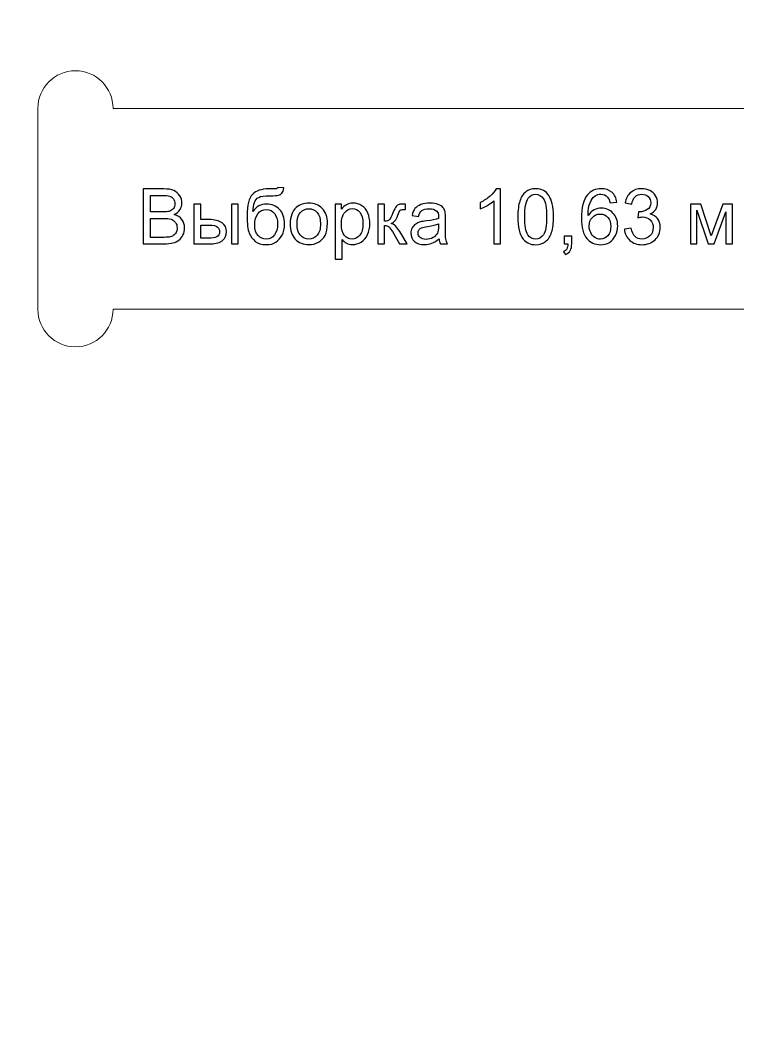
# Model space of a CAD drawing. Header units: millimetres. Extents: x -998 to 1016, y -1915 to 1914.
# Drawn here: x 736.4 to 793.6, y 843.8 to 924.5 of the extents above; entities that cross this region are included whole.
import ezdxf

# ---------------------------------------------------------------- set-up
doc = ezdxf.new("R2010")
doc.units = ezdxf.units.MM
doc.header["$MEASUREMENT"] = 0
doc.layers.add('layer 1', color=7, linetype='Continuous')

msp = doc.modelspace()

# ---------------------------------------------------------------- linework, layer by layer
at = {"layer": 'layer 1', "color": 254, "lineweight": 20}
for points, knots in [([(917.903, 844.4337), (882.0045, 782.2557), (802.4977, 760.9519), (740.3197, 796.8504), (740.3197, 796.8504), (678.1417, 832.7489), (656.8379, 912.2557), (692.7364, 974.4337), (692.7364, 974.4337), (728.6349, 1036.6117), (808.1417, 1057.9155), (870.3197, 1022.017), (870.3197, 1022.017), (932.4977, 986.1185), (953.8015, 906.6117), (917.903, 844.4337)], [0, 0, 0, 0, 0.2, 0.2, 0.2, 0.2, 0.4, 0.4, 0.4, 0.4, 0.6, 0.6, 0.6, 0.6, 1, 1, 1, 1]), ([(814.5582, 909.4355), (814.5582, 909.4355), (843.0019, 958.7011), (843.0019, 958.7011), (843.0019, 958.7011), (844.4367, 957.8727), (846.2714, 958.3643), (847.0998, 959.7993), (847.0998, 959.7993), (847.9283, 961.2341), (847.4367, 963.0689), (846.0018, 963.8973), (846.0018, 963.8973), (846.0018, 963.8973), (845.9951, 963.9012), (845.9951, 963.9012), (845.9951, 963.9012), (845.9951, 963.9012), (832.144, 971.898), (832.144, 971.898), (832.144, 971.898), (832.144, 971.898), (832.1374, 971.9019), (832.1374, 971.9019), (832.1374, 971.9019), (830.7025, 972.7304), (828.8677, 972.2387), (828.0393, 970.8038), (828.0393, 970.8038), (827.2109, 969.3689), (827.7025, 967.5342), (829.1374, 966.7058), (829.1374, 966.7058), (829.1374, 966.7058), (800.6989, 917.4335), (800.6989, 917.4335), (800.6989, 917.4335), (800.6989, 917.4335), (743.8117, 917.4335), (743.8117, 917.4335), (743.8117, 917.4335), (743.8117, 917.4335), (743.8118, 917.4337), (743.8118, 917.4337), (743.8118, 917.4337), (743.8118, 919.0905), (742.4686, 920.4336), (740.8117, 920.4337), (740.8117, 920.4337), (739.1548, 920.4337), (737.8118, 919.0905), (737.8118, 917.4336), (737.8118, 917.4336), (737.8118, 917.4336), (737.812, 917.4269), (737.812, 917.4269), (737.812, 917.4269), (737.812, 917.4269), (737.812, 901.4321), (737.812, 901.4321), (737.812, 901.4321), (737.812, 901.4321), (737.8118, 901.4207), (737.8118, 901.4207), (737.8118, 901.4207), (737.8118, 899.7638), (739.1548, 898.4207), (740.8117, 898.4207), (740.8117, 898.4207), (742.4686, 898.4207), (743.8118, 899.7638), (743.8118, 901.4207), (743.8118, 901.4207), (743.8118, 901.4207), (800.702, 901.432), (800.702, 901.432), (800.702, 901.432), (800.702, 901.432), (829.1456, 852.1663), (829.1456, 852.1663), (829.1456, 852.1663), (827.7106, 851.3379), (827.2189, 849.5031), (828.0474, 848.0681), (828.0474, 848.0681), (828.8759, 846.6332), (830.7106, 846.1417), (832.1455, 846.9702), (832.1455, 846.9702), (832.1455, 846.9702), (832.1554, 846.976), (832.1554, 846.976), (832.1554, 846.976), (832.1554, 846.976), (846.0031, 854.9711), (846.0031, 854.9711), (846.0031, 854.9711), (846.0031, 854.9711), (846.009, 854.9743), (846.009, 854.9743), (846.009, 854.9743), (847.444, 855.8028), (847.9356, 857.6374), (847.1072, 859.0723), (847.1072, 859.0723), (846.2787, 860.5072), (844.444, 860.9989), (843.0091, 860.1704), (843.0091, 860.1704), (843.0091, 860.1704), (843.0091, 860.1704), (843.0091, 860.1704), (843.0091, 860.1704), (843.0091, 860.1704), (814.5582, 909.4355), (814.5582, 909.4355)], [0, 0, 0, 0, 0.0333333, 0.0333333, 0.0333333, 0.0333333, 0.0666667, 0.0666667, 0.0666667, 0.0666667, 0.1, 0.1, 0.1, 0.1, 0.1333333, 0.1333333, 0.1333333, 0.1333333, 0.1666667, 0.1666667, 0.1666667, 0.1666667, 0.2, 0.2, 0.2, 0.2, 0.2333333, 0.2333333, 0.2333333, 0.2333333, 0.2666667, 0.2666667, 0.2666667, 0.2666667, 0.3, 0.3, 0.3, 0.3, 0.3333333, 0.3333333, 0.3333333, 0.3333333, 0.3666667, 0.3666667, 0.3666667, 0.3666667, 0.4, 0.4, 0.4, 0.4, 0.4333333, 0.4333333, 0.4333333, 0.4333333, 0.4666667, 0.4666667, 0.4666667, 0.4666667, 0.5, 0.5, 0.5, 0.5, 0.5333333, 0.5333333, 0.5333333, 0.5333333, 0.5666667, 0.5666667, 0.5666667, 0.5666667, 0.6, 0.6, 0.6, 0.6, 0.6333333, 0.6333333, 0.6333333, 0.6333333, 0.6666667, 0.6666667, 0.6666667, 0.6666667, 0.7, 0.7, 0.7, 0.7, 0.7333333, 0.7333333, 0.7333333, 0.7333333, 0.7666667, 0.7666667, 0.7666667, 0.7666667, 0.8, 0.8, 0.8, 0.8, 0.8333333, 0.8333333, 0.8333333, 0.8333333, 0.8666667, 0.8666667, 0.8666667, 0.8666667, 0.9, 0.9, 0.9, 0.9, 0.9333333, 0.9333333, 0.9333333, 0.9333333, 1, 1, 1, 1])]:
    msp.add_open_spline(points, degree=3, knots=knots, dxfattribs=at)
at = {"layer": 'layer 1', "color": 250}
for points, knots in [([(746.2136, 906.6377), (746.2136, 906.6377), (746.2136, 911.014), (746.2136, 911.014), (746.2136, 911.014), (746.2136, 911.014), (747.8557, 911.014), (747.8557, 911.014), (747.8557, 911.014), (748.1899, 911.014), (748.4578, 910.9702), (748.6605, 910.8816), (748.6605, 910.8816), (748.8622, 910.793), (749.0201, 910.6565), (749.1342, 910.4721), (749.1342, 910.4721), (749.2493, 910.2887), (749.3064, 910.0962), (749.3064, 909.8945), (749.3064, 909.8945), (749.3064, 909.7081), (749.2554, 909.5318), (749.1546, 909.3668), (749.1546, 909.3668), (749.0537, 909.2018), (748.9009, 909.0683), (748.6962, 908.9664), (748.6962, 908.9664), (748.961, 908.889), (749.1648, 908.7566), (749.3064, 908.5692), (749.3064, 908.5692), (749.449, 908.3827), (749.5203, 908.1617), (749.5203, 907.907), (749.5203, 907.907), (749.5203, 907.7012), (749.4765, 907.5107), (749.3899, 907.3345), (749.3899, 907.3345), (749.3033, 907.1583), (749.1963, 907.0228), (749.069, 906.927), (749.069, 906.927), (748.9417, 906.8323), (748.7817, 906.7599), (748.5902, 906.711), (748.5902, 906.711), (748.3977, 906.6621), (748.1624, 906.6377), (747.8832, 906.6377), (747.8832, 906.6377), (747.8832, 906.6377), (746.2136, 906.6377), (746.2136, 906.6377)], [0, 0, 0, 0, 0.0666667, 0.0666667, 0.0666667, 0.0666667, 0.1333333, 0.1333333, 0.1333333, 0.1333333, 0.2, 0.2, 0.2, 0.2, 0.2666667, 0.2666667, 0.2666667, 0.2666667, 0.3333333, 0.3333333, 0.3333333, 0.3333333, 0.4, 0.4, 0.4, 0.4, 0.4666667, 0.4666667, 0.4666667, 0.4666667, 0.5333333, 0.5333333, 0.5333333, 0.5333333, 0.6, 0.6, 0.6, 0.6, 0.6666667, 0.6666667, 0.6666667, 0.6666667, 0.7333333, 0.7333333, 0.7333333, 0.7333333, 0.8, 0.8, 0.8, 0.8, 0.8666667, 0.8666667, 0.8666667, 0.8666667, 1, 1, 1, 1]), ([(756.9517, 911.1179), (756.9517, 911.1179), (757.4285, 911.1118), (757.4285, 911.1118), (757.4285, 911.1118), (757.4071, 910.8989), (757.3592, 910.7502), (757.2869, 910.6667), (757.2869, 910.6667), (757.2145, 910.5831), (757.1218, 910.5302), (757.0077, 910.5057), (757.0077, 910.5057), (756.8937, 910.4823), (756.6695, 910.47), (756.3364, 910.47), (756.3364, 910.47), (755.8943, 910.47), (755.5928, 910.4273), (755.4318, 910.3417), (755.4318, 910.3417), (755.2719, 910.2561), (755.1557, 910.1196), (755.0855, 909.9322), (755.0855, 909.9322), (755.0152, 909.7437), (754.9765, 909.5023), (754.9683, 909.2058), (754.9683, 909.2058), (755.1038, 909.4075), (755.2617, 909.5583), (755.443, 909.6592), (755.443, 909.6592), (755.6233, 909.76), (755.8281, 909.8099), (756.0542, 909.8099), (756.0542, 909.8099), (756.4699, 909.8099), (756.8142, 909.6673), (757.0872, 909.3821), (757.0872, 909.3821), (757.3592, 909.0968), (757.4957, 908.7108), (757.4957, 908.2228), (757.4957, 908.2228), (757.4957, 907.853), (757.4274, 907.5494), (757.2899, 907.3131), (757.2899, 907.3131), (757.1524, 907.0768), (756.9894, 906.8934), (756.8009, 906.764), (756.8009, 906.764), (756.6135, 906.6346), (756.3568, 906.5705), (756.0328, 906.5705), (756.0328, 906.5705), (755.6559, 906.5705), (755.3636, 906.656), (755.1547, 906.8282), (755.1547, 906.8282), (754.9459, 907.0004), (754.786, 907.2204), (754.6739, 907.4883), (754.6739, 907.4883), (754.5629, 907.7562), (754.5068, 908.2238), (754.5068, 908.889), (754.5068, 908.889), (754.5068, 909.7254), (754.6484, 910.2887), (754.9306, 910.5791), (754.9306, 910.5791), (755.2128, 910.8694), (755.6478, 911.014), (756.2346, 911.014), (756.2346, 911.014), (756.6003, 911.014), (756.8071, 911.0201), (756.857, 911.0324), (756.857, 911.0324), (756.9059, 911.0446), (756.9375, 911.0731), (756.9517, 911.1179)], [0, 0, 0, 0, 0.0454545, 0.0454545, 0.0454545, 0.0454545, 0.0909091, 0.0909091, 0.0909091, 0.0909091, 0.1363636, 0.1363636, 0.1363636, 0.1363636, 0.1818182, 0.1818182, 0.1818182, 0.1818182, 0.2272727, 0.2272727, 0.2272727, 0.2272727, 0.2727273, 0.2727273, 0.2727273, 0.2727273, 0.3181818, 0.3181818, 0.3181818, 0.3181818, 0.3636364, 0.3636364, 0.3636364, 0.3636364, 0.4090909, 0.4090909, 0.4090909, 0.4090909, 0.4545455, 0.4545455, 0.4545455, 0.4545455, 0.5, 0.5, 0.5, 0.5, 0.5454545, 0.5454545, 0.5454545, 0.5454545, 0.5909091, 0.5909091, 0.5909091, 0.5909091, 0.6363636, 0.6363636, 0.6363636, 0.6363636, 0.6818182, 0.6818182, 0.6818182, 0.6818182, 0.7272727, 0.7272727, 0.7272727, 0.7272727, 0.7727273, 0.7727273, 0.7727273, 0.7727273, 0.8181818, 0.8181818, 0.8181818, 0.8181818, 0.8636364, 0.8636364, 0.8636364, 0.8636364, 0.9090909, 0.9090909, 0.9090909, 0.9090909, 1, 1, 1, 1]), ([(774.7179, 906.6377), (774.7179, 906.6377), (774.1801, 906.6377), (774.1801, 906.6377), (774.1801, 906.6377), (774.1801, 906.6377), (774.1801, 910.0626), (774.1801, 910.0626), (774.1801, 910.0626), (774.0507, 909.9383), (773.8806, 909.815), (773.6707, 909.6918), (773.6707, 909.6918), (773.4609, 909.5685), (773.2714, 909.4758), (773.1043, 909.4147), (773.1043, 909.4147), (773.1043, 909.4147), (773.1043, 909.9342), (773.1043, 909.9342), (773.1043, 909.9342), (773.4048, 910.0748), (773.6677, 910.2459), (773.8928, 910.4476), (773.8928, 910.4476), (774.1179, 910.6483), (774.2779, 910.8429), (774.3716, 911.0324), (774.3716, 911.0324), (774.3716, 911.0324), (774.7179, 911.0324), (774.7179, 911.0324), (774.7179, 911.0324), (774.7179, 911.0324), (774.7179, 906.6377), (774.7179, 906.6377)], [0, 0, 0, 0, 0.1, 0.1, 0.1, 0.1, 0.2, 0.2, 0.2, 0.2, 0.3, 0.3, 0.3, 0.3, 0.4, 0.4, 0.4, 0.4, 0.5, 0.5, 0.5, 0.5, 0.6, 0.6, 0.6, 0.6, 0.7, 0.7, 0.7, 0.7, 0.8, 0.8, 0.8, 0.8, 1, 1, 1, 1]), ([(776.1003, 908.7973), (776.1003, 909.3138), (776.1533, 909.7315), (776.2592, 910.0473), (776.2592, 910.0473), (776.3662, 910.3641), (776.5241, 910.6076), (776.7339, 910.7777), (776.7339, 910.7777), (776.9428, 910.9478), (777.2066, 911.0324), (777.5245, 911.0324), (777.5245, 911.0324), (777.7588, 911.0324), (777.9645, 910.9855), (778.1428, 910.8908), (778.1428, 910.8908), (778.3201, 910.796), (778.4668, 910.6595), (778.5808, 910.4813), (778.5808, 910.4813), (778.6949, 910.304), (778.7846, 910.087), (778.8498, 909.8313), (778.8498, 909.8313), (778.916, 909.5756), (778.9486, 909.2303), (778.9486, 908.7973), (778.9486, 908.7973), (778.9486, 908.2839), (778.8956, 907.8683), (778.7907, 907.5525), (778.7907, 907.5525), (778.6858, 907.2357), (778.5279, 906.9922), (778.318, 906.8211), (778.318, 906.8211), (778.1092, 906.6499), (777.8443, 906.5644), (777.5245, 906.5644), (777.5245, 906.5644), (777.1037, 906.5644), (776.7727, 906.7141), (776.5322, 907.0146), (776.5322, 907.0146), (776.2439, 907.3814), (776.1003, 907.9753), (776.1003, 908.7973)], [0, 0, 0, 0, 0.0769231, 0.0769231, 0.0769231, 0.0769231, 0.1538462, 0.1538462, 0.1538462, 0.1538462, 0.2307692, 0.2307692, 0.2307692, 0.2307692, 0.3076923, 0.3076923, 0.3076923, 0.3076923, 0.3846154, 0.3846154, 0.3846154, 0.3846154, 0.4615385, 0.4615385, 0.4615385, 0.4615385, 0.5384615, 0.5384615, 0.5384615, 0.5384615, 0.6153846, 0.6153846, 0.6153846, 0.6153846, 0.6923077, 0.6923077, 0.6923077, 0.6923077, 0.7692308, 0.7692308, 0.7692308, 0.7692308, 0.8461538, 0.8461538, 0.8461538, 0.8461538, 1, 1, 1, 1]), ([(783.9912, 909.9444), (783.9912, 909.9444), (783.4594, 909.9016), (783.4594, 909.9016), (783.4594, 909.9016), (783.4115, 910.1125), (783.3433, 910.2663), (783.2547, 910.3621), (783.2547, 910.3621), (783.109, 910.5159), (782.9287, 910.5923), (782.7148, 910.5923), (782.7148, 910.5923), (782.5426, 910.5923), (782.3898, 910.5444), (782.2584, 910.4487), (782.2584, 910.4487), (782.0893, 910.3254), (781.9568, 910.1461), (781.858, 909.9098), (781.858, 909.9098), (781.7602, 909.6724), (781.7093, 909.3352), (781.7052, 908.8982), (781.7052, 908.8982), (781.8346, 909.0948), (781.9935, 909.2415), (782.181, 909.3362), (782.181, 909.3362), (782.3684, 909.432), (782.564, 909.4799), (782.7698, 909.4799), (782.7698, 909.4799), (783.1283, 909.4799), (783.434, 909.3474), (783.6866, 909.0836), (783.6866, 909.0836), (783.9382, 908.8198), (784.0645, 908.4795), (784.0645, 908.0608), (784.0645, 908.0608), (784.0645, 907.7858), (784.0054, 907.5311), (783.8873, 907.2948), (783.8873, 907.2948), (783.7681, 907.0584), (783.6061, 906.8781), (783.3983, 906.7528), (783.3983, 906.7528), (783.1915, 906.6275), (782.9562, 906.5644), (782.6934, 906.5644), (782.6934, 906.5644), (782.2462, 906.5644), (781.8804, 906.7294), (781.5972, 907.0584), (781.5972, 907.0584), (781.3151, 907.3875), (781.1735, 907.9304), (781.1735, 908.6863), (781.1735, 908.6863), (781.1735, 909.5318), (781.3303, 910.1471), (781.6431, 910.5312), (781.6431, 910.5312), (781.9161, 910.8653), (782.2838, 911.0324), (782.7474, 911.0324), (782.7474, 911.0324), (783.0917, 911.0324), (783.3749, 910.9356), (783.5949, 910.7431), (783.5949, 910.7431), (783.815, 910.5505), (783.9474, 910.2846), (783.9912, 909.9444)], [0, 0, 0, 0, 0.05, 0.05, 0.05, 0.05, 0.1, 0.1, 0.1, 0.1, 0.15, 0.15, 0.15, 0.15, 0.2, 0.2, 0.2, 0.2, 0.25, 0.25, 0.25, 0.25, 0.3, 0.3, 0.3, 0.3, 0.35, 0.35, 0.35, 0.35, 0.4, 0.4, 0.4, 0.4, 0.45, 0.45, 0.45, 0.45, 0.5, 0.5, 0.5, 0.5, 0.55, 0.55, 0.55, 0.55, 0.6, 0.6, 0.6, 0.6, 0.65, 0.65, 0.65, 0.65, 0.7, 0.7, 0.7, 0.7, 0.75, 0.75, 0.75, 0.75, 0.8, 0.8, 0.8, 0.8, 0.85, 0.85, 0.85, 0.85, 0.9, 0.9, 0.9, 0.9, 1, 1, 1, 1]), ([(784.5973, 907.799), (784.5973, 907.799), (785.1352, 907.8724), (785.1352, 907.8724), (785.1352, 907.8724), (785.1973, 907.5668), (785.3012, 907.3467), (785.4489, 907.2122), (785.4489, 907.2122), (785.5967, 907.0778), (785.778, 907.0105), (785.9929, 907.0105), (785.9929, 907.0105), (786.2476, 907.0105), (786.4626, 907.0982), (786.6357, 907.2734), (786.6357, 907.2734), (786.8089, 907.4486), (786.8955, 907.6656), (786.8955, 907.9243), (786.8955, 907.9243), (786.8955, 908.1708), (786.815, 908.3746), (786.653, 908.5355), (786.653, 908.5355), (786.4921, 908.6955), (786.2873, 908.776), (786.0378, 908.776), (786.0378, 908.776), (785.9359, 908.776), (785.8096, 908.7556), (785.6578, 908.7158), (785.6578, 908.7158), (785.6578, 908.7158), (785.7179, 909.1865), (785.7179, 909.1865), (785.7179, 909.1865), (785.7535, 909.1824), (785.7831, 909.1804), (785.8045, 909.1804), (785.8045, 909.1804), (786.0347, 909.1804), (786.2405, 909.2405), (786.4249, 909.3597), (786.4249, 909.3597), (786.6082, 909.4789), (786.6999, 909.6622), (786.6999, 909.9098), (786.6999, 909.9098), (786.6999, 910.1064), (786.6327, 910.2694), (786.4992, 910.3987), (786.4992, 910.3987), (786.3658, 910.5281), (786.1936, 910.5923), (785.9827, 910.5923), (785.9827, 910.5923), (785.7729, 910.5923), (785.5987, 910.5261), (785.4591, 910.3936), (785.4591, 910.3936), (785.3196, 910.2612), (785.2299, 910.0626), (785.1902, 909.7977), (785.1902, 909.7977), (785.1902, 909.7977), (784.6523, 909.8955), (784.6523, 909.8955), (784.6523, 909.8955), (784.7185, 910.2561), (784.8673, 910.5363), (785.1006, 910.7349), (785.1006, 910.7349), (785.3328, 910.9336), (785.6231, 911.0324), (785.9695, 911.0324), (785.9695, 911.0324), (786.2079, 911.0324), (786.4279, 910.9814), (786.6286, 910.8785), (786.6286, 910.8785), (786.8303, 910.7767), (786.9841, 910.6371), (787.0901, 910.4609), (787.0901, 910.4609), (787.197, 910.2836), (787.25, 910.0962), (787.25, 909.8975), (787.25, 909.8975), (787.25, 909.7091), (787.1991, 909.5379), (787.0982, 909.3831), (787.0982, 909.3831), (786.9964, 909.2283), (786.8456, 909.105), (786.6469, 909.0133), (786.6469, 909.0133), (786.9057, 908.9542), (787.1064, 908.8299), (787.25, 908.6415), (787.25, 908.6415), (787.3926, 908.454), (787.4639, 908.2177), (787.4639, 907.9355), (787.4639, 907.9355), (787.4639, 907.5535), (787.3244, 907.2285), (787.0463, 906.9627), (787.0463, 906.9627), (786.7671, 906.6968), (786.4147, 906.5644), (785.9889, 906.5644), (785.9889, 906.5644), (785.6048, 906.5644), (785.286, 906.6795), (785.0323, 906.9087), (785.0323, 906.9087), (784.7776, 907.1379), (784.633, 907.4343), (784.5973, 907.799)], [0, 0, 0, 0, 0.0322581, 0.0322581, 0.0322581, 0.0322581, 0.0645161, 0.0645161, 0.0645161, 0.0645161, 0.0967742, 0.0967742, 0.0967742, 0.0967742, 0.1290323, 0.1290323, 0.1290323, 0.1290323, 0.1612903, 0.1612903, 0.1612903, 0.1612903, 0.1935484, 0.1935484, 0.1935484, 0.1935484, 0.2258065, 0.2258065, 0.2258065, 0.2258065, 0.2580645, 0.2580645, 0.2580645, 0.2580645, 0.2903226, 0.2903226, 0.2903226, 0.2903226, 0.3225806, 0.3225806, 0.3225806, 0.3225806, 0.3548387, 0.3548387, 0.3548387, 0.3548387, 0.3870968, 0.3870968, 0.3870968, 0.3870968, 0.4193548, 0.4193548, 0.4193548, 0.4193548, 0.4516129, 0.4516129, 0.4516129, 0.4516129, 0.483871, 0.483871, 0.483871, 0.483871, 0.516129, 0.516129, 0.516129, 0.516129, 0.5483871, 0.5483871, 0.5483871, 0.5483871, 0.5806452, 0.5806452, 0.5806452, 0.5806452, 0.6129032, 0.6129032, 0.6129032, 0.6129032, 0.6451613, 0.6451613, 0.6451613, 0.6451613, 0.6774194, 0.6774194, 0.6774194, 0.6774194, 0.7096774, 0.7096774, 0.7096774, 0.7096774, 0.7419355, 0.7419355, 0.7419355, 0.7419355, 0.7741935, 0.7741935, 0.7741935, 0.7741935, 0.8064516, 0.8064516, 0.8064516, 0.8064516, 0.8387097, 0.8387097, 0.8387097, 0.8387097, 0.8709677, 0.8709677, 0.8709677, 0.8709677, 0.9032258, 0.9032258, 0.9032258, 0.9032258, 0.9354839, 0.9354839, 0.9354839, 0.9354839, 1, 1, 1, 1]), ([(746.7942, 909.1743), (746.7942, 909.1743), (747.7406, 909.1743), (747.7406, 909.1743), (747.7406, 909.1743), (747.9973, 909.1743), (748.1817, 909.1916), (748.2928, 909.2252), (748.2928, 909.2252), (748.4405, 909.269), (748.5515, 909.3423), (748.6259, 909.4442), (748.6259, 909.4442), (748.7002, 909.5461), (748.7379, 909.6734), (748.7379, 909.8272), (748.7379, 909.8272), (748.7379, 909.9729), (748.7033, 910.1013), (748.633, 910.2113), (748.633, 910.2113), (748.5637, 910.3223), (748.4639, 910.3987), (748.3345, 910.4395), (748.3345, 910.4395), (748.2051, 910.4802), (747.9831, 910.5006), (747.6693, 910.5006), (747.6693, 910.5006), (747.6693, 910.5006), (746.7942, 910.5006), (746.7942, 910.5006), (746.7942, 910.5006), (746.7942, 910.5006), (746.7942, 909.1743), (746.7942, 909.1743)], [0, 0, 0, 0, 0.1, 0.1, 0.1, 0.1, 0.2, 0.2, 0.2, 0.2, 0.3, 0.3, 0.3, 0.3, 0.4, 0.4, 0.4, 0.4, 0.5, 0.5, 0.5, 0.5, 0.6, 0.6, 0.6, 0.6, 0.7, 0.7, 0.7, 0.7, 0.8, 0.8, 0.8, 0.8, 1, 1, 1, 1]), ([(776.6504, 908.7953), (776.6504, 908.0751), (776.7339, 907.5963), (776.902, 907.36), (776.902, 907.36), (777.0701, 907.1226), (777.2779, 907.0044), (777.5245, 907.0044), (777.5245, 907.0044), (777.771, 907.0044), (777.9788, 907.1236), (778.1469, 907.361), (778.1469, 907.361), (778.315, 907.5994), (778.3985, 908.0771), (778.3985, 908.7953), (778.3985, 908.7953), (778.3985, 909.5155), (778.315, 909.9943), (778.1469, 910.2307), (778.1469, 910.2307), (777.9798, 910.468), (777.77, 910.5862), (777.5183, 910.5862), (777.5183, 910.5862), (777.2718, 910.5862), (777.0742, 910.4813), (776.9265, 910.2724), (776.9265, 910.2724), (776.7421, 910.0065), (776.6504, 909.5135), (776.6504, 908.7953)], [0, 0, 0, 0, 0.1111111, 0.1111111, 0.1111111, 0.1111111, 0.2222222, 0.2222222, 0.2222222, 0.2222222, 0.3333333, 0.3333333, 0.3333333, 0.3333333, 0.4444444, 0.4444444, 0.4444444, 0.4444444, 0.5555556, 0.5555556, 0.5555556, 0.5555556, 0.6666667, 0.6666667, 0.6666667, 0.6666667, 0.7777778, 0.7777778, 0.7777778, 0.7777778, 1, 1, 1, 1]), ([(750.2659, 909.8099), (750.2659, 909.8099), (750.8038, 909.8099), (750.8038, 909.8099), (750.8038, 909.8099), (750.8038, 909.8099), (750.8038, 908.5692), (750.8038, 908.5692), (750.8038, 908.5692), (750.8038, 908.5692), (751.4823, 908.5692), (751.4823, 908.5692), (751.4823, 908.5692), (751.9254, 908.5692), (752.2656, 908.4836), (752.505, 908.3114), (752.505, 908.3114), (752.7444, 908.1393), (752.8636, 907.9019), (752.8636, 907.5994), (752.8636, 907.5994), (752.8636, 907.3345), (752.7638, 907.1083), (752.5641, 906.9199), (752.5641, 906.9199), (752.3645, 906.7314), (752.0456, 906.6377), (751.6066, 906.6377), (751.6066, 906.6377), (751.6066, 906.6377), (750.2659, 906.6377), (750.2659, 906.6377), (750.2659, 906.6377), (750.2659, 906.6377), (750.2659, 909.8099), (750.2659, 909.8099)], [0, 0, 0, 0, 0.1, 0.1, 0.1, 0.1, 0.2, 0.2, 0.2, 0.2, 0.3, 0.3, 0.3, 0.3, 0.4, 0.4, 0.4, 0.4, 0.5, 0.5, 0.5, 0.5, 0.6, 0.6, 0.6, 0.6, 0.7, 0.7, 0.7, 0.7, 0.8, 0.8, 0.8, 0.8, 1, 1, 1, 1]), ([(753.267, 909.8099), (753.267, 909.8099), (753.8049, 909.8099), (753.8049, 909.8099), (753.8049, 909.8099), (753.8049, 909.8099), (753.8049, 906.6377), (753.8049, 906.6377), (753.8049, 906.6377), (753.8049, 906.6377), (753.267, 906.6377), (753.267, 906.6377), (753.267, 906.6377), (753.267, 906.6377), (753.267, 909.8099), (753.267, 909.8099)], [0, 0, 0, 0, 0.2, 0.2, 0.2, 0.2, 0.4, 0.4, 0.4, 0.4, 0.6, 0.6, 0.6, 0.6, 1, 1, 1, 1]), ([(756.9334, 908.2381), (756.9334, 908.5671), (756.8549, 908.8371), (756.6991, 909.0479), (756.6991, 909.0479), (756.5432, 909.2588), (756.3232, 909.3637), (756.039, 909.3637), (756.039, 909.3637), (755.7425, 909.3637), (755.5143, 909.2527), (755.3534, 909.0296), (755.3534, 909.0296), (755.1924, 908.8075), (755.1119, 908.5111), (755.1119, 908.1393), (755.1119, 908.1393), (755.1119, 907.7725), (755.2006, 907.4914), (755.3788, 907.2968), (755.3788, 907.2968), (755.5561, 907.1022), (755.7761, 907.0044), (756.0359, 907.0044), (756.0359, 907.0044), (756.3028, 907.0044), (756.5188, 907.1175), (756.6848, 907.3426), (756.6848, 907.3426), (756.8509, 907.5678), (756.9334, 907.8663), (756.9334, 908.2381)], [0, 0, 0, 0, 0.1111111, 0.1111111, 0.1111111, 0.1111111, 0.2222222, 0.2222222, 0.2222222, 0.2222222, 0.3333333, 0.3333333, 0.3333333, 0.3333333, 0.4444444, 0.4444444, 0.4444444, 0.4444444, 0.5555556, 0.5555556, 0.5555556, 0.5555556, 0.6666667, 0.6666667, 0.6666667, 0.6666667, 0.7777778, 0.7777778, 0.7777778, 0.7777778, 1, 1, 1, 1]), ([(757.9409, 908.2238), (757.9409, 908.8096), (758.1039, 909.2435), (758.4309, 909.5257), (758.4309, 909.5257), (758.7029, 909.76), (759.036, 909.8772), (759.4282, 909.8772), (759.4282, 909.8772), (759.8632, 909.8772), (760.2197, 909.7345), (760.4968, 909.4493), (760.4968, 909.4493), (760.7729, 909.1651), (760.9114, 908.7709), (760.9114, 908.2686), (760.9114, 908.2686), (760.9114, 907.8612), (760.8503, 907.5413), (760.7281, 907.308), (760.7281, 907.308), (760.6058, 907.0747), (760.4275, 906.8934), (760.1932, 906.764), (760.1932, 906.764), (759.96, 906.6346), (759.7043, 906.5705), (759.4282, 906.5705), (759.4282, 906.5705), (758.9841, 906.5705), (758.6255, 906.7121), (758.3514, 906.9963), (758.3514, 906.9963), (758.0774, 907.2805), (757.9409, 907.69), (757.9409, 908.2238)], [0, 0, 0, 0, 0.1, 0.1, 0.1, 0.1, 0.2, 0.2, 0.2, 0.2, 0.3, 0.3, 0.3, 0.3, 0.4, 0.4, 0.4, 0.4, 0.5, 0.5, 0.5, 0.5, 0.6, 0.6, 0.6, 0.6, 0.7, 0.7, 0.7, 0.7, 0.8, 0.8, 0.8, 0.8, 1, 1, 1, 1]), ([(758.491, 908.2228), (758.491, 907.8174), (758.5796, 907.5138), (758.7569, 907.3131), (758.7569, 907.3131), (758.9352, 907.1114), (759.1582, 907.0105), (759.4282, 907.0105), (759.4282, 907.0105), (759.6951, 907.0105), (759.9172, 907.1114), (760.0955, 907.3141), (760.0955, 907.3141), (760.2727, 907.5168), (760.3613, 907.8255), (760.3613, 908.2401), (760.3613, 908.2401), (760.3613, 908.6313), (760.2717, 908.9277), (760.0934, 909.1284), (760.0934, 909.1284), (759.9151, 909.3301), (759.6931, 909.431), (759.4282, 909.431), (759.4282, 909.431), (759.1582, 909.431), (758.9352, 909.3311), (758.7569, 909.1305), (758.7569, 909.1305), (758.5796, 908.9298), (758.491, 908.6272), (758.491, 908.2228)], [0, 0, 0, 0, 0.1111111, 0.1111111, 0.1111111, 0.1111111, 0.2222222, 0.2222222, 0.2222222, 0.2222222, 0.3333333, 0.3333333, 0.3333333, 0.3333333, 0.4444444, 0.4444444, 0.4444444, 0.4444444, 0.5555556, 0.5555556, 0.5555556, 0.5555556, 0.6666667, 0.6666667, 0.6666667, 0.6666667, 0.7777778, 0.7777778, 0.7777778, 0.7777778, 1, 1, 1, 1]), ([(761.542, 905.4214), (761.542, 905.4214), (761.542, 909.8099), (761.542, 909.8099), (761.542, 909.8099), (761.542, 909.8099), (762.031, 909.8099), (762.031, 909.8099), (762.031, 909.8099), (762.031, 909.8099), (762.031, 909.3933), (762.031, 909.3933), (762.031, 909.3933), (762.1461, 909.5542), (762.2765, 909.6755), (762.4222, 909.7559), (762.4222, 909.7559), (762.5668, 909.8364), (762.7431, 909.8772), (762.9498, 909.8772), (762.9498, 909.8772), (763.2208, 909.8772), (763.4592, 909.8079), (763.666, 909.6683), (763.666, 909.6683), (763.8728, 909.5298), (764.0287, 909.3332), (764.1346, 909.0805), (764.1346, 909.0805), (764.2395, 908.8269), (764.2925, 908.5498), (764.2925, 908.2472), (764.2925, 908.2472), (764.2925, 907.9243), (764.2344, 907.633), (764.1183, 907.3732), (764.1183, 907.3732), (764.0022, 907.1145), (763.8331, 906.9158), (763.611, 906.7773), (763.611, 906.7773), (763.3899, 906.6397), (763.1566, 906.5705), (762.9122, 906.5705), (762.9122, 906.5705), (762.7329, 906.5705), (762.5719, 906.6082), (762.4303, 906.6835), (762.4303, 906.6835), (762.2877, 906.7589), (762.1716, 906.8537), (762.0799, 906.9688), (762.0799, 906.9688), (762.0799, 906.9688), (762.0799, 905.4214), (762.0799, 905.4214), (762.0799, 905.4214), (762.0799, 905.4214), (761.542, 905.4214), (761.542, 905.4214)], [0, 0, 0, 0, 0.0625, 0.0625, 0.0625, 0.0625, 0.125, 0.125, 0.125, 0.125, 0.1875, 0.1875, 0.1875, 0.1875, 0.25, 0.25, 0.25, 0.25, 0.3125, 0.3125, 0.3125, 0.3125, 0.375, 0.375, 0.375, 0.375, 0.4375, 0.4375, 0.4375, 0.4375, 0.5, 0.5, 0.5, 0.5, 0.5625, 0.5625, 0.5625, 0.5625, 0.625, 0.625, 0.625, 0.625, 0.6875, 0.6875, 0.6875, 0.6875, 0.75, 0.75, 0.75, 0.75, 0.8125, 0.8125, 0.8125, 0.8125, 0.875, 0.875, 0.875, 0.875, 1, 1, 1, 1]), ([(762.031, 908.2045), (762.031, 907.798), (762.1135, 907.4975), (762.2775, 907.3029), (762.2775, 907.3029), (762.4425, 907.1083), (762.6422, 907.0105), (762.8765, 907.0105), (762.8765, 907.0105), (763.1149, 907.0105), (763.3186, 907.1114), (763.4877, 907.3131), (763.4877, 907.3131), (763.6578, 907.5148), (763.7424, 907.8265), (763.7424, 908.2493), (763.7424, 908.2493), (763.7424, 908.6527), (763.6599, 908.9542), (763.4938, 909.1549), (763.4938, 909.1549), (763.3278, 909.3556), (763.1302, 909.4554), (762.8999, 909.4554), (762.8999, 909.4554), (762.6717, 909.4554), (762.47, 909.3485), (762.2948, 909.1356), (762.2948, 909.1356), (762.1186, 908.9216), (762.031, 908.6119), (762.031, 908.2045)], [0, 0, 0, 0, 0.1111111, 0.1111111, 0.1111111, 0.1111111, 0.2222222, 0.2222222, 0.2222222, 0.2222222, 0.3333333, 0.3333333, 0.3333333, 0.3333333, 0.4444444, 0.4444444, 0.4444444, 0.4444444, 0.5555556, 0.5555556, 0.5555556, 0.5555556, 0.6666667, 0.6666667, 0.6666667, 0.6666667, 0.7777778, 0.7777778, 0.7777778, 0.7777778, 1, 1, 1, 1]), ([(764.9353, 909.8099), (764.9353, 909.8099), (765.4732, 909.8099), (765.4732, 909.8099), (765.4732, 909.8099), (765.4732, 909.8099), (765.4732, 908.4408), (765.4732, 908.4408), (765.4732, 908.4408), (765.6443, 908.4408), (765.7645, 908.4734), (765.8338, 908.5396), (765.8338, 908.5396), (765.902, 908.6048), (766.0029, 908.7953), (766.1374, 909.1121), (766.1374, 909.1121), (766.2433, 909.3627), (766.3289, 909.5278), (766.3941, 909.6072), (766.3941, 909.6072), (766.4603, 909.6867), (766.5357, 909.7407), (766.6212, 909.7682), (766.6212, 909.7682), (766.7078, 909.7957), (766.8454, 909.8099), (767.0338, 909.8099), (767.0338, 909.8099), (767.0338, 909.8099), (767.1418, 909.8099), (767.1418, 909.8099), (767.1418, 909.8099), (767.1418, 909.8099), (767.1418, 909.3668), (767.1418, 909.3668), (767.1418, 909.3668), (767.1418, 909.3668), (766.992, 909.3699), (766.992, 909.3699), (766.992, 909.3699), (766.8504, 909.3699), (766.7598, 909.3485), (766.7201, 909.3067), (766.7201, 909.3067), (766.6783, 909.2629), (766.6141, 909.1325), (766.5285, 908.9155), (766.5285, 908.9155), (766.447, 908.7077), (766.3727, 908.5641), (766.3044, 908.4846), (766.3044, 908.4846), (766.2372, 908.4051), (766.1323, 908.3328), (765.9907, 908.2666), (765.9907, 908.2666), (766.2219, 908.2045), (766.4501, 907.9895), (766.6742, 907.6207), (766.6742, 907.6207), (766.6742, 907.6207), (767.264, 906.6377), (767.264, 906.6377), (767.264, 906.6377), (767.264, 906.6377), (766.6732, 906.6377), (766.6732, 906.6377), (766.6732, 906.6377), (766.6732, 906.6377), (766.0915, 907.6177), (766.0915, 907.6177), (766.0915, 907.6177), (765.9744, 907.8163), (765.8725, 907.9467), (765.7859, 908.0099), (765.7859, 908.0099), (765.6983, 908.073), (765.5944, 908.1046), (765.4732, 908.1046), (765.4732, 908.1046), (765.4732, 908.1046), (765.4732, 906.6377), (765.4732, 906.6377), (765.4732, 906.6377), (765.4732, 906.6377), (764.9353, 906.6377), (764.9353, 906.6377), (764.9353, 906.6377), (764.9353, 906.6377), (764.9353, 909.8099), (764.9353, 909.8099)], [0, 0, 0, 0, 0.0416667, 0.0416667, 0.0416667, 0.0416667, 0.0833333, 0.0833333, 0.0833333, 0.0833333, 0.125, 0.125, 0.125, 0.125, 0.1666667, 0.1666667, 0.1666667, 0.1666667, 0.2083333, 0.2083333, 0.2083333, 0.2083333, 0.25, 0.25, 0.25, 0.25, 0.2916667, 0.2916667, 0.2916667, 0.2916667, 0.3333333, 0.3333333, 0.3333333, 0.3333333, 0.375, 0.375, 0.375, 0.375, 0.4166667, 0.4166667, 0.4166667, 0.4166667, 0.4583333, 0.4583333, 0.4583333, 0.4583333, 0.5, 0.5, 0.5, 0.5, 0.5416667, 0.5416667, 0.5416667, 0.5416667, 0.5833333, 0.5833333, 0.5833333, 0.5833333, 0.625, 0.625, 0.625, 0.625, 0.6666667, 0.6666667, 0.6666667, 0.6666667, 0.7083333, 0.7083333, 0.7083333, 0.7083333, 0.75, 0.75, 0.75, 0.75, 0.7916667, 0.7916667, 0.7916667, 0.7916667, 0.8333333, 0.8333333, 0.8333333, 0.8333333, 0.875, 0.875, 0.875, 0.875, 0.9166667, 0.9166667, 0.9166667, 0.9166667, 1, 1, 1, 1]), ([(769.822, 907.035), (769.6224, 906.8649), (769.4298, 906.7457), (769.2455, 906.6754), (769.2455, 906.6754), (769.0611, 906.6051), (768.8634, 906.5705), (768.6516, 906.5705), (768.6516, 906.5705), (768.3032, 906.5705), (768.0352, 906.655), (767.8478, 906.8251), (767.8478, 906.8251), (767.6604, 906.9942), (767.5666, 907.2112), (767.5666, 907.4751), (767.5666, 907.4751), (767.5666, 907.6299), (767.6023, 907.7715), (767.6726, 907.8999), (767.6726, 907.8999), (767.7439, 908.0282), (767.8366, 908.1301), (767.9507, 908.2075), (767.9507, 908.2075), (768.0658, 908.2849), (768.1942, 908.344), (768.3378, 908.3838), (768.3378, 908.3838), (768.4437, 908.4113), (768.6037, 908.4377), (768.8166, 908.4642), (768.8166, 908.4642), (769.2506, 908.5152), (769.5714, 908.5773), (769.7762, 908.6486), (769.7762, 908.6486), (769.7782, 908.722), (769.7793, 908.7688), (769.7793, 908.7882), (769.7793, 908.7882), (769.7793, 909.0062), (769.7283, 909.16), (769.6265, 909.2496), (769.6265, 909.2496), (769.4889, 909.3709), (769.2842, 909.431), (769.0132, 909.431), (769.0132, 909.431), (768.7595, 909.431), (768.5721, 909.3862), (768.4519, 909.2975), (768.4519, 909.2975), (768.3307, 909.2089), (768.242, 909.052), (768.184, 908.8259), (768.184, 908.8259), (768.184, 908.8259), (767.6583, 908.8992), (767.6583, 908.8992), (767.6583, 908.8992), (767.7062, 909.1243), (767.7846, 909.3067), (767.8947, 909.4452), (767.8947, 909.4452), (768.0047, 909.5838), (768.1636, 909.6897), (768.3714, 909.7651), (768.3714, 909.7651), (768.5782, 909.8395), (768.8196, 909.8772), (769.0927, 909.8772), (769.0927, 909.8772), (769.3636, 909.8772), (769.5847, 909.8456), (769.7548, 909.7814), (769.7548, 909.7814), (769.9239, 909.7172), (770.0492, 909.6378), (770.1287, 909.541), (770.1287, 909.541), (770.2081, 909.4442), (770.2642, 909.322), (770.2968, 909.1743), (770.2968, 909.1743), (770.3141, 909.0826), (770.3232, 908.9176), (770.3232, 908.6802), (770.3232, 908.6802), (770.3232, 908.6802), (770.3232, 907.9671), (770.3232, 907.9671), (770.3232, 907.9671), (770.3232, 907.469), (770.3344, 907.1542), (770.3569, 907.0207), (770.3569, 907.0207), (770.3783, 906.8873), (770.4231, 906.7599), (770.4883, 906.6377), (770.4883, 906.6377), (770.4883, 906.6377), (769.9259, 906.6377), (769.9259, 906.6377), (769.9259, 906.6377), (769.872, 906.7508), (769.8373, 906.8832), (769.822, 907.035)], [0, 0, 0, 0, 0.0357143, 0.0357143, 0.0357143, 0.0357143, 0.0714286, 0.0714286, 0.0714286, 0.0714286, 0.1071429, 0.1071429, 0.1071429, 0.1071429, 0.1428571, 0.1428571, 0.1428571, 0.1428571, 0.1785714, 0.1785714, 0.1785714, 0.1785714, 0.2142857, 0.2142857, 0.2142857, 0.2142857, 0.25, 0.25, 0.25, 0.25, 0.2857143, 0.2857143, 0.2857143, 0.2857143, 0.3214286, 0.3214286, 0.3214286, 0.3214286, 0.3571429, 0.3571429, 0.3571429, 0.3571429, 0.3928571, 0.3928571, 0.3928571, 0.3928571, 0.4285714, 0.4285714, 0.4285714, 0.4285714, 0.4642857, 0.4642857, 0.4642857, 0.4642857, 0.5, 0.5, 0.5, 0.5, 0.5357143, 0.5357143, 0.5357143, 0.5357143, 0.5714286, 0.5714286, 0.5714286, 0.5714286, 0.6071429, 0.6071429, 0.6071429, 0.6071429, 0.6428571, 0.6428571, 0.6428571, 0.6428571, 0.6785714, 0.6785714, 0.6785714, 0.6785714, 0.7142857, 0.7142857, 0.7142857, 0.7142857, 0.75, 0.75, 0.75, 0.75, 0.7857143, 0.7857143, 0.7857143, 0.7857143, 0.8214286, 0.8214286, 0.8214286, 0.8214286, 0.8571429, 0.8571429, 0.8571429, 0.8571429, 0.8928571, 0.8928571, 0.8928571, 0.8928571, 0.9285714, 0.9285714, 0.9285714, 0.9285714, 1, 1, 1, 1]), ([(789.8599, 909.8099), (789.8599, 909.8099), (790.6871, 909.8099), (790.6871, 909.8099), (790.6871, 909.8099), (790.6871, 909.8099), (791.5255, 907.2713), (791.5255, 907.2713), (791.5255, 907.2713), (791.5255, 907.2713), (792.4536, 909.8099), (792.4536, 909.8099), (792.4536, 909.8099), (792.4536, 909.8099), (793.2217, 909.8099), (793.2217, 909.8099), (793.2217, 909.8099), (793.2217, 909.8099), (793.2217, 906.6377), (793.2217, 906.6377), (793.2217, 906.6377), (793.2217, 906.6377), (792.6838, 906.6377), (792.6838, 906.6377), (792.6838, 906.6377), (792.6838, 906.6377), (792.6838, 909.1916), (792.6838, 909.1916), (792.6838, 909.1916), (792.6838, 909.1916), (791.7496, 906.6377), (791.7496, 906.6377), (791.7496, 906.6377), (791.7496, 906.6377), (791.2688, 906.6377), (791.2688, 906.6377), (791.2688, 906.6377), (791.2688, 906.6377), (790.3856, 909.3138), (790.3856, 909.3138), (790.3856, 909.3138), (790.3856, 909.3138), (790.3856, 906.6377), (790.3856, 906.6377), (790.3856, 906.6377), (790.3856, 906.6377), (789.8599, 906.6377), (789.8599, 906.6377), (789.8599, 906.6377), (789.8599, 906.6377), (789.8599, 909.8099), (789.8599, 909.8099)], [0, 0, 0, 0, 0.0714286, 0.0714286, 0.0714286, 0.0714286, 0.1428571, 0.1428571, 0.1428571, 0.1428571, 0.2142857, 0.2142857, 0.2142857, 0.2142857, 0.2857143, 0.2857143, 0.2857143, 0.2857143, 0.3571429, 0.3571429, 0.3571429, 0.3571429, 0.4285714, 0.4285714, 0.4285714, 0.4285714, 0.5, 0.5, 0.5, 0.5, 0.5714286, 0.5714286, 0.5714286, 0.5714286, 0.6428571, 0.6428571, 0.6428571, 0.6428571, 0.7142857, 0.7142857, 0.7142857, 0.7142857, 0.7857143, 0.7857143, 0.7857143, 0.7857143, 0.8571429, 0.8571429, 0.8571429, 0.8571429, 1, 1, 1, 1]), ([(746.7942, 907.1511), (746.7942, 907.1511), (747.8843, 907.1511), (747.8843, 907.1511), (747.8843, 907.1511), (748.0717, 907.1511), (748.2031, 907.1583), (748.2795, 907.1725), (748.2795, 907.1725), (748.4119, 907.1959), (748.524, 907.2357), (748.6136, 907.2917), (748.6136, 907.2917), (748.7033, 907.3477), (748.7766, 907.4292), (748.8347, 907.5362), (748.8347, 907.5362), (748.8928, 907.6432), (748.9213, 907.7664), (748.9213, 907.906), (748.9213, 907.906), (748.9213, 908.07), (748.8795, 908.2116), (748.795, 908.3328), (748.795, 908.3328), (748.7114, 908.454), (748.5953, 908.5386), (748.4466, 908.5875), (748.4466, 908.5875), (748.2989, 908.6364), (748.0849, 908.6608), (747.8068, 908.6608), (747.8068, 908.6608), (747.8068, 908.6608), (746.7942, 908.6608), (746.7942, 908.6608), (746.7942, 908.6608), (746.7942, 908.6608), (746.7942, 907.1511), (746.7942, 907.1511)], [0, 0, 0, 0, 0.0909091, 0.0909091, 0.0909091, 0.0909091, 0.1818182, 0.1818182, 0.1818182, 0.1818182, 0.2727273, 0.2727273, 0.2727273, 0.2727273, 0.3636364, 0.3636364, 0.3636364, 0.3636364, 0.4545455, 0.4545455, 0.4545455, 0.4545455, 0.5454545, 0.5454545, 0.5454545, 0.5454545, 0.6363636, 0.6363636, 0.6363636, 0.6363636, 0.7272727, 0.7272727, 0.7272727, 0.7272727, 0.8181818, 0.8181818, 0.8181818, 0.8181818, 1, 1, 1, 1]), ([(781.7908, 908.0557), (781.7908, 907.8703), (781.8305, 907.6931), (781.909, 907.524), (781.909, 907.524), (781.9874, 907.3549), (782.0974, 907.2265), (782.237, 907.1379), (782.237, 907.1379), (782.3776, 907.0493), (782.5263, 907.0044), (782.6842, 907.0044), (782.6842, 907.0044), (782.9134, 907.0044), (783.109, 907.0961), (783.271, 907.2795), (783.271, 907.2795), (783.4329, 907.4628), (783.5144, 907.7114), (783.5144, 908.0262), (783.5144, 908.0262), (783.5144, 908.3287), (783.434, 908.5671), (783.274, 908.7413), (783.274, 908.7413), (783.1141, 908.9155), (782.9103, 909.0031), (782.6628, 909.0031), (782.6628, 909.0031), (782.4204, 909.0031), (782.2136, 908.9155), (782.0445, 908.7413), (782.0445, 908.7413), (781.8753, 908.5671), (781.7908, 908.3389), (781.7908, 908.0557)], [0, 0, 0, 0, 0.1, 0.1, 0.1, 0.1, 0.2, 0.2, 0.2, 0.2, 0.3, 0.3, 0.3, 0.3, 0.4, 0.4, 0.4, 0.4, 0.5, 0.5, 0.5, 0.5, 0.6, 0.6, 0.6, 0.6, 0.7, 0.7, 0.7, 0.7, 0.8, 0.8, 0.8, 0.8, 1, 1, 1, 1]), ([(750.8038, 907.0778), (750.8038, 907.0778), (751.3682, 907.0778), (751.3682, 907.0778), (751.3682, 907.0778), (751.7074, 907.0778), (751.9509, 907.1195), (752.0955, 907.2031), (752.0955, 907.2031), (752.2412, 907.2866), (752.3135, 907.417), (752.3135, 907.5943), (752.3135, 907.5943), (752.3135, 907.7318), (752.2595, 907.854), (752.1526, 907.962), (752.1526, 907.962), (752.0446, 908.069), (751.8072, 908.123), (751.4395, 908.123), (751.4395, 908.123), (751.4395, 908.123), (750.8038, 908.123), (750.8038, 908.123), (750.8038, 908.123), (750.8038, 908.123), (750.8038, 907.0778), (750.8038, 907.0778)], [0, 0, 0, 0, 0.125, 0.125, 0.125, 0.125, 0.25, 0.25, 0.25, 0.25, 0.375, 0.375, 0.375, 0.375, 0.5, 0.5, 0.5, 0.5, 0.625, 0.625, 0.625, 0.625, 0.75, 0.75, 0.75, 0.75, 1, 1, 1, 1]), ([(769.7793, 908.2269), (769.5837, 908.1474), (769.2903, 908.0802), (768.8991, 908.0252), (768.8991, 908.0252), (768.677, 907.9936), (768.5201, 907.9579), (768.4285, 907.9182), (768.4285, 907.9182), (768.3368, 907.8785), (768.2665, 907.8204), (768.2166, 907.745), (768.2166, 907.745), (768.1667, 907.6686), (768.1412, 907.5841), (768.1412, 907.4904), (768.1412, 907.4904), (768.1412, 907.3488), (768.1952, 907.2296), (768.3042, 907.1348), (768.3042, 907.1348), (768.4132, 907.0401), (768.5721, 906.9922), (768.7809, 906.9922), (768.7809, 906.9922), (768.9877, 906.9922), (769.1721, 907.037), (769.3341, 907.1277), (769.3341, 907.1277), (769.495, 907.2173), (769.6142, 907.3406), (769.6896, 907.4965), (769.6896, 907.4965), (769.7477, 907.6177), (769.7762, 907.796), (769.7762, 908.0313), (769.7762, 908.0313), (769.7762, 908.0313), (769.7793, 908.2269), (769.7793, 908.2269)], [0, 0, 0, 0, 0.0909091, 0.0909091, 0.0909091, 0.0909091, 0.1818182, 0.1818182, 0.1818182, 0.1818182, 0.2727273, 0.2727273, 0.2727273, 0.2727273, 0.3636364, 0.3636364, 0.3636364, 0.3636364, 0.4545455, 0.4545455, 0.4545455, 0.4545455, 0.5454545, 0.5454545, 0.5454545, 0.5454545, 0.6363636, 0.6363636, 0.6363636, 0.6363636, 0.7272727, 0.7272727, 0.7272727, 0.7272727, 0.8181818, 0.8181818, 0.8181818, 0.8181818, 1, 1, 1, 1]), ([(779.787, 906.6377), (779.787, 906.6377), (779.787, 907.2489), (779.787, 907.2489), (779.787, 907.2489), (779.787, 907.2489), (780.3982, 907.2489), (780.3982, 907.2489), (780.3982, 907.2489), (780.3982, 907.2489), (780.3982, 906.6377), (780.3982, 906.6377), (780.3982, 906.6377), (780.3982, 906.4126), (780.3585, 906.2302), (780.278, 906.0917), (780.278, 906.0917), (780.1985, 905.9531), (780.0712, 905.8452), (779.897, 905.7698), (779.897, 905.7698), (779.897, 905.7698), (779.7503, 906.002), (779.7503, 906.002), (779.7503, 906.002), (779.8644, 906.0519), (779.9479, 906.1253), (780.0009, 906.2211), (780.0009, 906.2211), (780.0549, 906.3178), (780.0855, 906.4564), (780.0916, 906.6377), (780.0916, 906.6377), (780.0916, 906.6377), (779.787, 906.6377), (779.787, 906.6377)], [0, 0, 0, 0, 0.1, 0.1, 0.1, 0.1, 0.2, 0.2, 0.2, 0.2, 0.3, 0.3, 0.3, 0.3, 0.4, 0.4, 0.4, 0.4, 0.5, 0.5, 0.5, 0.5, 0.6, 0.6, 0.6, 0.6, 0.7, 0.7, 0.7, 0.7, 0.8, 0.8, 0.8, 0.8, 1, 1, 1, 1])]:
    msp.add_open_spline(points, degree=3, knots=knots, dxfattribs=at)

doc.saveas('drawing.dxf')
